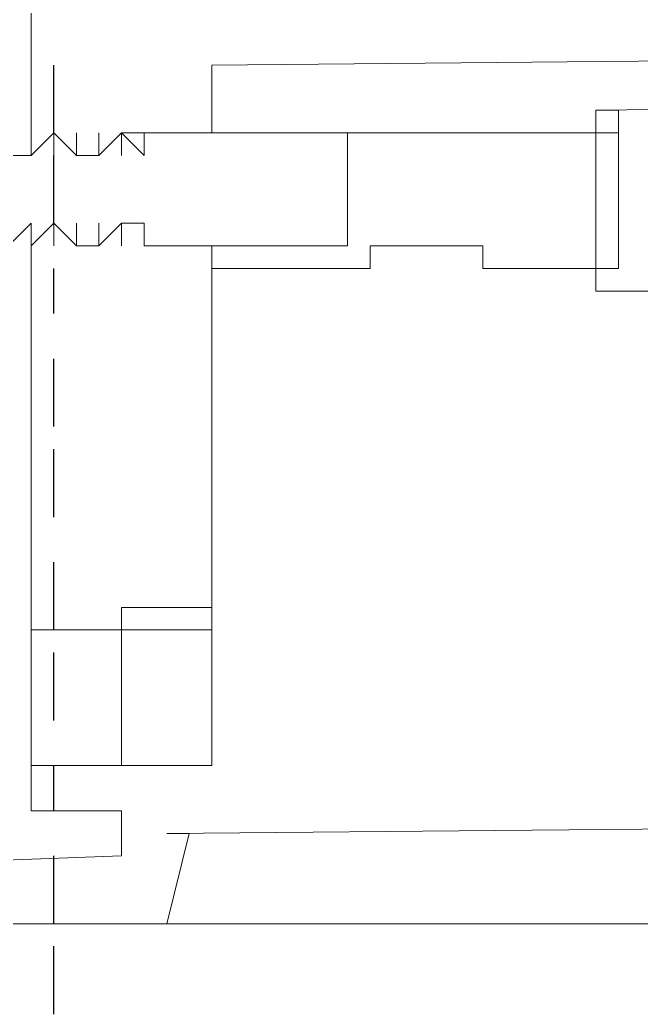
# Model space of a CAD drawing. Header units: millimetres. Extents: x 42 to 552, y 43 to 535.
# Drawn here: x 474.8986 to 474.9338, y 495.7432 to 495.7995 of the extents above; entities that cross this region are included whole.
import ezdxf

# ---------------------------------------------------------------- set-up
doc = ezdxf.new("R2010")
doc.units = ezdxf.units.MM
doc.header["$LTSCALE"] = 0.75
doc.header["$MEASUREMENT"] = 0
doc.layers.add('PDF_0', color=7, linetype='Continuous')
doc.layers.add('PDF_POSTE', color=7, linetype='Continuous')

msp = doc.modelspace()

# ---------------------------------------------------------------- linework, layer by layer
at = {"layer": 'PDF_0', "lineweight": 18}
for points in [[(474.904348, 495.882669), (474.899229, 495.885229), (474.899229, 495.791811)], [(475.047673, 495.7547), (474.906907, 495.75342), (474.908187, 495.75342), (474.906907, 495.748302), (474.869796, 495.748302), (474.869796, 495.750861), (474.904348, 495.752141), (474.904348, 495.7547), (474.899229, 495.7547), (474.899229, 495.757259), (474.909467, 495.757259), (474.909467, 495.786692), (474.917145, 495.786692), (474.917145, 495.793091), (474.909467, 495.793091), (474.909467, 495.79693), (475.046394, 495.79821)], [(475.048953, 495.79565), (474.931221, 495.794371), (474.931221, 495.784133), (475.048953, 495.784133)], [(474.931221, 495.794371), (474.932501, 495.794371), (474.932501, 495.793091)], [(474.897949, 495.791811), (474.899229, 495.791811), (474.899229, 495.793091), (474.899229, 495.791811), (474.900509, 495.793091), (474.900509, 495.791811), (474.900509, 495.793091), (474.901788, 495.791811), (474.901788, 495.793091), (474.901788, 495.791811), (474.903068, 495.791811), (474.903068, 495.793091), (474.903068, 495.791811), (474.904348, 495.793091), (474.904348, 495.791811), (474.904348, 495.793091), (474.905628, 495.791811), (474.905628, 495.793091), (474.909467, 495.793091), (474.918424, 495.793091), (474.924823, 495.793091), (474.932501, 495.793091), (474.932501, 495.785413), (474.924823, 495.785413), (474.924823, 495.786692), (474.918424, 495.786692), (474.918424, 495.785413), (474.909467, 495.785413), (474.909467, 495.786692), (474.905628, 495.786692), (474.905628, 495.787972), (474.904348, 495.787972), (474.904348, 495.786692), (474.904348, 495.787972), (474.903068, 495.786692), (474.903068, 495.787972), (474.903068, 495.786692), (474.901788, 495.786692), (474.901788, 495.787972), (474.901788, 495.786692), (474.900509, 495.787972), (474.900509, 495.786692), (474.900509, 495.787972), (474.899229, 495.786692), (474.899229, 495.787972), (474.897949, 495.786692)], [(474.899229, 495.793091), (474.899229, 495.793091)], [(474.900509, 495.793091), (474.900509, 495.793091)], [(474.900509, 495.793091), (474.900509, 495.793091)], [(474.901788, 495.793091), (474.901788, 495.793091)], [(474.903068, 495.793091), (474.903068, 495.793091)], [(474.905628, 495.793091), (474.904348, 495.793091)], [(474.904348, 495.793091), (474.904348, 495.793091)], [(474.909467, 495.793091), (474.909467, 495.793091)], [(474.918424, 495.793091), (474.918424, 495.793091)], [(474.924823, 495.793091), (474.924823, 495.793091)], [(474.899229, 495.791811), (474.899229, 495.791811)], [(474.900509, 495.791811), (474.900509, 495.791811)], [(474.901788, 495.791811), (474.901788, 495.791811)], [(474.901788, 495.791811), (474.901788, 495.791811)], [(474.903068, 495.791811), (474.903068, 495.791811)], [(474.904348, 495.791811), (474.904348, 495.791811)], [(474.905628, 495.791811), (474.905628, 495.791811)], [(474.899229, 495.787972), (474.899229, 495.787972)], [(474.900509, 495.787972), (474.900509, 495.787972)], [(474.900509, 495.787972), (474.900509, 495.787972)], [(474.901788, 495.787972), (474.901788, 495.787972)], [(474.903068, 495.787972), (474.903068, 495.787972)], [(474.904348, 495.787972), (474.904348, 495.787972)], [(474.905628, 495.787972), (474.904348, 495.787972)], [(474.899229, 495.786692), (474.899229, 495.786692)], [(474.899229, 495.786692), (474.899229, 495.764938)], [(474.900509, 495.786692), (474.900509, 495.786692)], [(474.901788, 495.786692), (474.901788, 495.786692)], [(474.901788, 495.786692), (474.901788, 495.786692)], [(474.903068, 495.786692), (474.903068, 495.786692)], [(474.904348, 495.786692), (474.904348, 495.786692)], [(474.905628, 495.786692), (474.905628, 495.786692)], [(474.904348, 495.764938), (474.904348, 495.766217)], [(474.904348, 495.757259), (474.904348, 495.764938), (474.899229, 495.764938), (474.899229, 495.757259)], [(474.904348, 495.757259), (474.904348, 495.757259)], [(475.048953, 495.748302), (474.906907, 495.748302)]]:
    msp.add_lwpolyline(points, dxfattribs=at)
at = {"layer": 'PDF_0', "color": 8, "lineweight": 18, "true_color": 0x808080}
for points in [[(474.904348, 495.766217), (474.909467, 495.766217)], [(474.909467, 495.764938), (474.904348, 495.764938)], [(474.904348, 495.757259), (474.908187, 495.757259), (474.909467, 495.757259)]]:
    msp.add_lwpolyline(points, dxfattribs=at)
at = {"layer": 'PDF_POSTE', "lineweight": 25}
for points in [[(474.900509, 495.793091), (474.900509, 495.79693)], [(474.900509, 495.787972), (474.900509, 495.791811)], [(474.900509, 495.782853), (474.900509, 495.785413)], [(474.900509, 495.776455), (474.900509, 495.780294)], [(474.900509, 495.771336), (474.900509, 495.775175)], [(474.900509, 495.764938), (474.900509, 495.768777)], [(474.900509, 495.759819), (474.900509, 495.763658)], [(474.900509, 495.7547), (474.900509, 495.757259)], [(474.900509, 495.748302), (474.900509, 495.752141)], [(474.900509, 495.743183), (474.900509, 495.747022)]]:
    msp.add_lwpolyline(points, dxfattribs=at)

doc.saveas('drawing.dxf')
